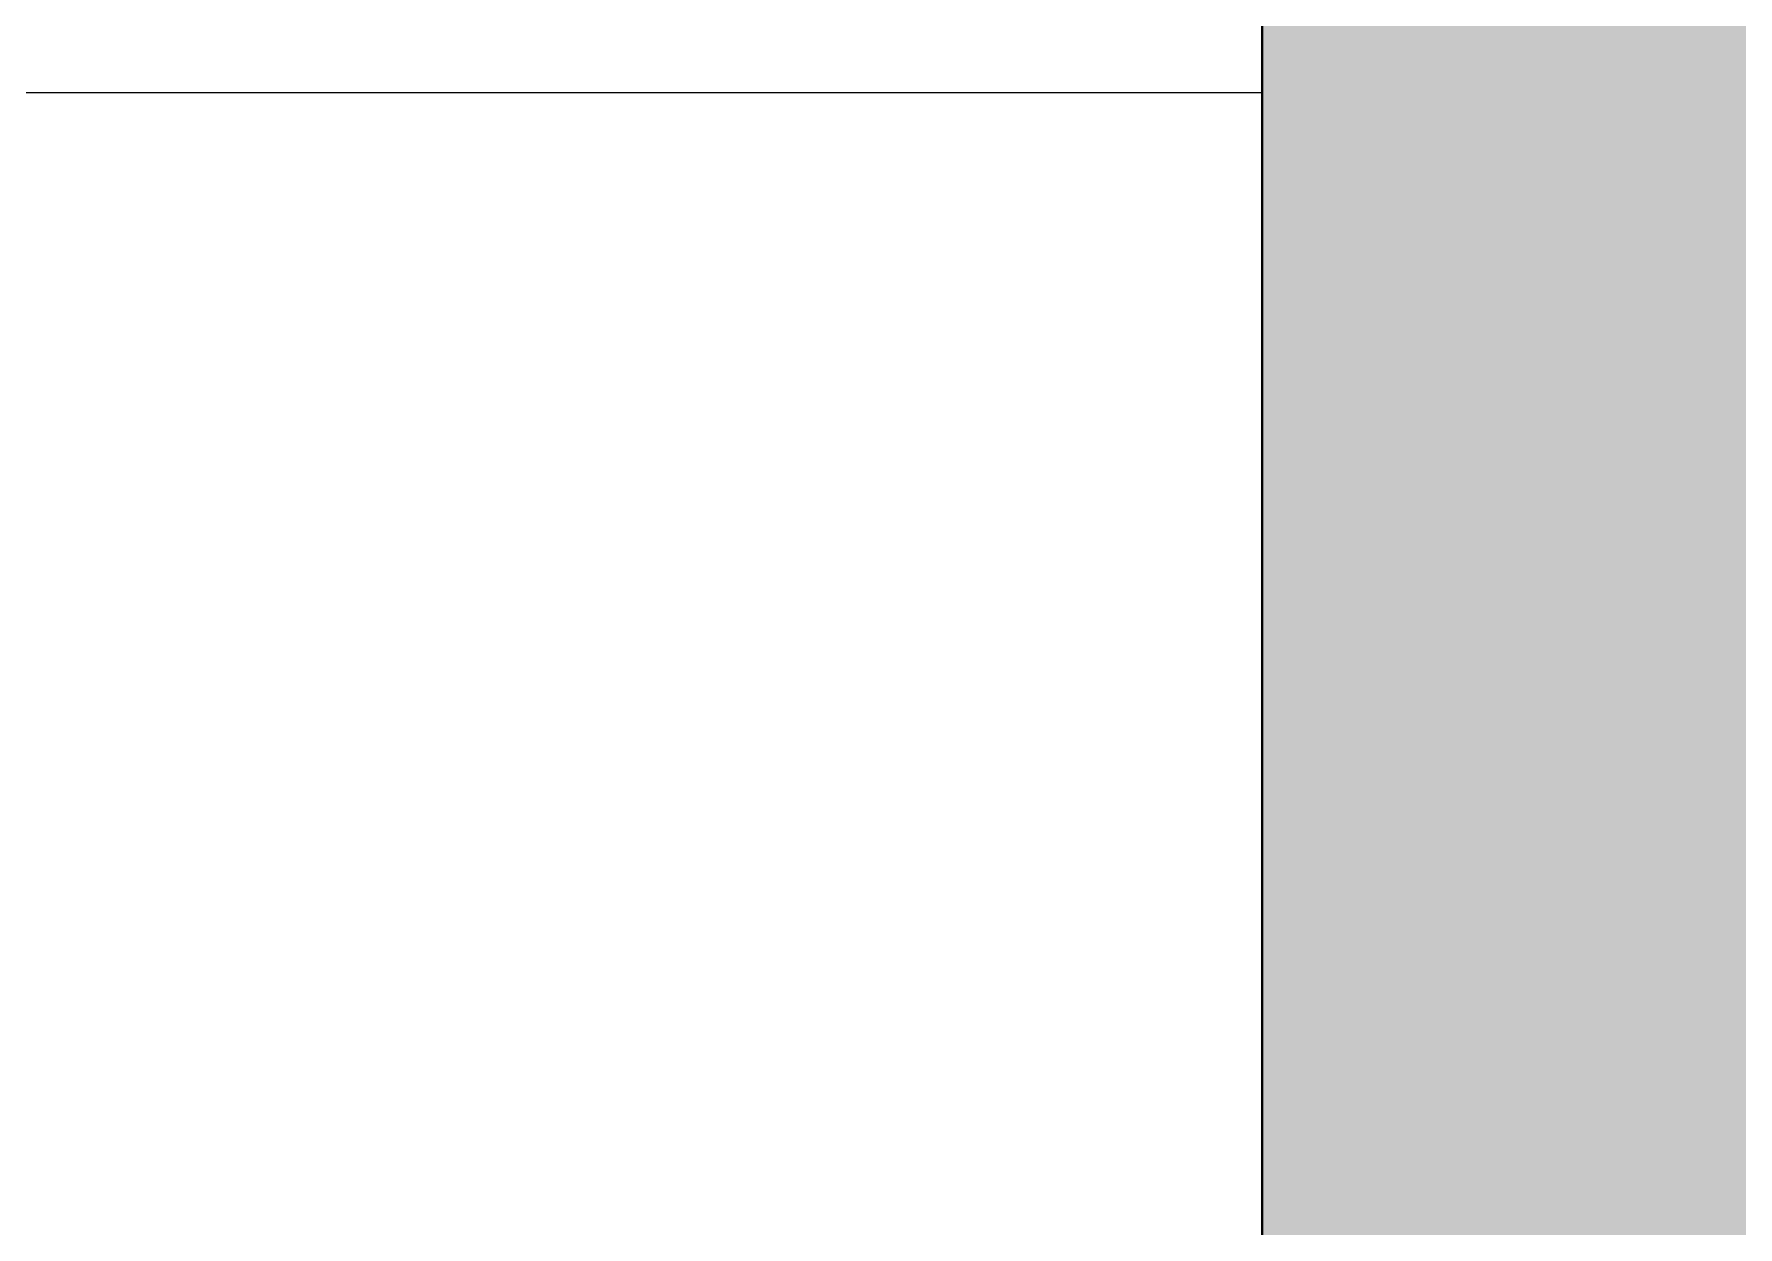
# Model space of a CAD drawing. Header units: millimetres. Extents: x 898 to 1196, y 229 to 443.
# Drawn here: x 1169.2914 to 1169.7383, y 410.0015 to 410.3146 of the extents above; entities that cross this region are included whole.
import ezdxf

# ---------------------------------------------------------------- set-up
doc = ezdxf.new("R2010")
doc.units = ezdxf.units.MM
for name, color, linetype, lineweight in [('COMMANDE CH SOL', 20, 'Continuous', 35), ('p allége', 1, 'Continuous', 20), ('p hachure', 253, 'Continuous', 15), ('p mur', 7, 'Continuous', 40)]:
    doc.layers.add(name, color=color, linetype=linetype, lineweight=lineweight)

msp = doc.modelspace()

# ---------------------------------------------------------------- hatches: boundary and pattern name
at = {"layer": 'p hachure', "transparency": 33554559}
h = msp.add_hatch(color=256, dxfattribs=at)
h.dxf.hatch_style = 1
h.paths.add_polyline_path([(1172.91347, 408.8491), (1172.91347, 408.7991), (1172.96347, 408.7991), (1172.96347, 410.3491), (1169.61347, 410.3491), (1169.61347, 409.3991), (1169.71347, 409.3991), (1169.71347, 409.9991), (1172.61347, 409.9991), (1172.61347, 409.4991), (1172.41347, 409.4991), (1172.41347, 408.7991), (1172.86347, 408.7991), (1172.86347, 408.8491)])

# ---------------------------------------------------------------- linework, layer by layer
at = {"layer": 'COMMANDE CH SOL', "color": 1}
for points in [[(1159.85, 410.55), (1162.16103, 408.94921), (1164.69506, 409.29054), (1167.38119, 409.33982), (1168.2887, 409.48188), (1169.59606, 409.70123)], [(1169.71427, 407.72557), (1169.0357, 408.32772), (1166.78302, 409.15302), (1165.0182, 409.05838), (1162.42693, 408.90351), (1161.35, 409.35), (1159.85, 410.3)]]:
    msp.add_open_spline(points, degree=3, dxfattribs=at)
at = {"layer": 'p allége'}
msp.add_line((1169.61347, 410.2991), (1162.91347, 410.2991), dxfattribs=at)
at = {"layer": 'p mur'}
msp.add_line((1169.61347, 410.3491), (1169.61347, 409.3991), dxfattribs=at)

doc.saveas('drawing.dxf')
